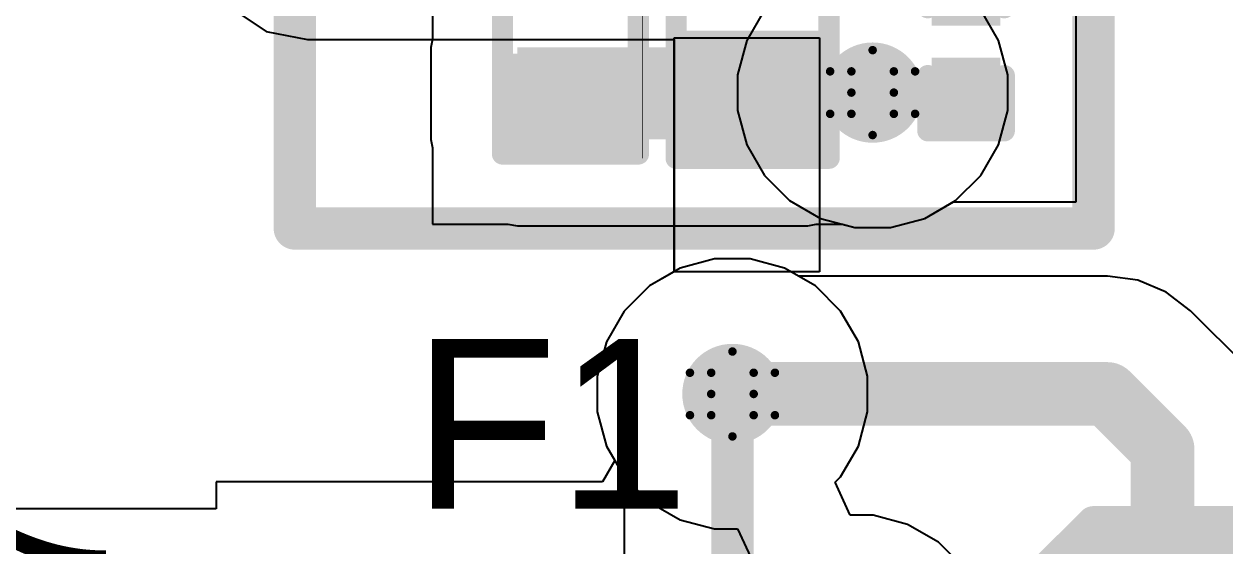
# Model space of a CAD drawing. Header units: inches. Extents: x -3 to 5437, y -3 to 5435.
# Drawn here: x 31.2 to 38.38, y 96.35 to 99.47 of the extents above; entities that cross this region are included whole.
import ezdxf

# ---------------------------------------------------------------- set-up
doc = ezdxf.new("R2010")
doc.units = ezdxf.units.IN
for name, color, linetype in [('Bottom Layer', 5, 'Continuous'), ('Drill Drawing', 1, 'Continuous'), ('GND', 16, 'Continuous'), ('PWR', 76, 'Continuous'), ('Top Layer', 1, 'Continuous'), ('Top Overlay', 2, 'Continuous'), ('Top Paste', 8, 'Continuous'), ('Top Solder', 216, 'Continuous'), ('Via Holes', 16, 'Continuous')]:
    doc.layers.add(name, color=color, linetype=linetype)
doc.styles.add('Arial', font='', dxfattribs={"height": 0.2})
doc.styles.get('Arial').set_extended_font_data('Arial')

# ---------------------------------------------------------------- blocks, each defined once
blk = doc.blocks.new('CAP_0201_62')
at = {"layer": 'Top Layer'}
for points in [[(-0.45, 0.15), (-0.15, 0.15), (-0.15, -0.15), (-0.45, -0.15)], [(0.15, 0.15), (0.45, 0.15), (0.45, -0.15), (0.15, -0.15)]]:
    blk.add_hatch(color=1, dxfattribs=at).paths.add_polyline_path(points)
at = {"layer": 'Top Paste'}
for points in [[(-0.45, 0.15), (-0.15, 0.15), (-0.15, -0.15), (-0.45, -0.15)], [(0.15, 0.15), (0.45, 0.15), (0.45, -0.15), (0.15, -0.15)]]:
    blk.add_hatch(color=8, dxfattribs=at).paths.add_polyline_path(points)
at = {"layer": 'Top Solder'}
for points in [[(-0.505, 0.205), (-0.095, 0.205), (-0.095, -0.205), (-0.505, -0.205)], [(0.095, 0.205), (0.505, 0.205), (0.505, -0.205), (0.095, -0.205)]]:
    blk.add_hatch(color=216, dxfattribs=at).paths.add_polyline_path(points)
at = {"layer": 'Top Overlay'}
for points in [[(-0.5334, 0.2286, 0.127, 0.127, 0), (-0.5334, -0.2286, 0.127, 0.127, 0)], [(-0.5334, 0.2286, 0.127, 0.127, 0), (-0.2032, 0.2286, 0.127, 0.127, 0)], [(0.2032, 0.2286, 0.127, 0.127, 0), (0.5334, 0.2286, 0.127, 0.127, 0)], [(0.5334, 0.2286, 0.127, 0.127, 0), (0.5334, -0.2286, 0.127, 0.127, 0)], [(-0.5334, -0.2286, 0.127, 0.127, 0), (-0.2032, -0.2286, 0.127, 0.127, 0)], [(0.2032, -0.2286, 0.127, 0.127, 0), (0.5334, -0.2286, 0.127, 0.127, 0)]]:
    blk.add_lwpolyline(points, format="xyseb", dxfattribs=at)
for points in [[(-0.5651, 0.2286, 0.0635, 0.0635, 1), (-0.5016, 0.2286, 0.0635, 0.0635, 1)], [(-0.5651, 0.2286, 0.0635, 0.0635, 1), (-0.5016, 0.2286, 0.0635, 0.0635, 1)], [(-0.2349, 0.2286, 0.0635, 0.0635, 1), (-0.1714, 0.2286, 0.0635, 0.0635, 1)], [(0.1714, 0.2286, 0.0635, 0.0635, 1), (0.2349, 0.2286, 0.0635, 0.0635, 1)], [(0.5016, 0.2286, 0.0635, 0.0635, 1), (0.5651, 0.2286, 0.0635, 0.0635, 1)], [(0.5016, 0.2286, 0.0635, 0.0635, 1), (0.5651, 0.2286, 0.0635, 0.0635, 1)], [(-0.5651, -0.2286, 0.0635, 0.0635, 1), (-0.5016, -0.2286, 0.0635, 0.0635, 1)], [(-0.5651, -0.2286, 0.0635, 0.0635, 1), (-0.5016, -0.2286, 0.0635, 0.0635, 1)], [(-0.2349, -0.2286, 0.0635, 0.0635, 1), (-0.1714, -0.2286, 0.0635, 0.0635, 1)], [(0.1714, -0.2286, 0.0635, 0.0635, 1), (0.2349, -0.2286, 0.0635, 0.0635, 1)], [(0.5016, -0.2286, 0.0635, 0.0635, 1), (0.5651, -0.2286, 0.0635, 0.0635, 1)], [(0.5016, -0.2286, 0.0635, 0.0635, 1), (0.5651, -0.2286, 0.0635, 0.0635, 1)]]:
    blk.add_lwpolyline(points, format="xyseb", close=True, dxfattribs=at)
blk = doc.blocks.new('T__________86')
at = {"layer": 'Top Layer'}
blk.add_hatch(color=1, dxfattribs=at).paths.add_polyline_path([(0.381, 0.762), (-0.381, 0.762), (-0.762, 0.381), (-0.762, -0.381), (-0.381, -0.762), (0.381, -0.762), (0.762, -0.381), (0.762, 0.381)])
at = {"layer": 'Top Paste'}
blk.add_hatch(color=8, dxfattribs=at).paths.add_polyline_path([(0.381, 0.762), (-0.381, 0.762), (-0.762, 0.381), (-0.762, -0.381), (-0.381, -0.762), (0.381, -0.762), (0.762, -0.381), (0.762, 0.381)])
at = {"layer": 'Top Solder'}
blk.add_hatch(color=216, dxfattribs=at).paths.add_polyline_path([(0.4318, 0.8636), (-0.4318, 0.8636), (-0.8636, 0.4318), (-0.8636, -0.4318), (-0.4318, -0.8636), (0.4318, -0.8636), (0.8636, -0.4318), (0.8636, 0.4318)])
at = {"layer": 'Top Overlay'}
for points in [[(-0.9398, 0.4318, 0.2, 0.2, 0), (-0.4318, 0.9398, 0.2, 0.2, 0)], [(-0.4318, 0.9398, 0.2, 0.2, 0), (0.4318, 0.9398, 0.2, 0.2, 0)], [(0.4318, 0.9398, 0.2, 0.2, 0), (0.9398, 0.4318, 0.2, 0.2, 0)], [(-0.9398, -0.4318, 0.2, 0.2, 0), (-0.9398, 0.4318, 0.2, 0.2, 0)], [(0.9398, -0.4318, 0.2, 0.2, 0), (0.9398, 0.4318, 0.2, 0.2, 0)], [(-0.9398, -0.4318, 0.2, 0.2, 0), (-0.4318, -0.9398, 0.2, 0.2, 0)], [(0.4318, -0.9398, 0.2, 0.2, 0), (0.9398, -0.4318, 0.2, 0.2, 0)], [(-0.4318, -0.9398, 0.2, 0.2, 0), (0.4318, -0.9398, 0.2, 0.2, 0)]]:
    blk.add_lwpolyline(points, format="xyseb", dxfattribs=at)
for points in [[(-0.4818, 0.9398, 0.1, 0.1, 1), (-0.3818, 0.9398, 0.1, 0.1, 1)], [(-0.4818, 0.9398, 0.1, 0.1, 1), (-0.3818, 0.9398, 0.1, 0.1, 1)], [(0.3818, 0.9398, 0.1, 0.1, 1), (0.4818, 0.9398, 0.1, 0.1, 1)], [(0.3818, 0.9398, 0.1, 0.1, 1), (0.4818, 0.9398, 0.1, 0.1, 1)], [(-0.9898, 0.4318, 0.1, 0.1, 1), (-0.8898, 0.4318, 0.1, 0.1, 1)], [(-0.9898, 0.4318, 0.1, 0.1, 1), (-0.8898, 0.4318, 0.1, 0.1, 1)], [(0.8898, 0.4318, 0.1, 0.1, 1), (0.9898, 0.4318, 0.1, 0.1, 1)], [(0.8898, 0.4318, 0.1, 0.1, 1), (0.9898, 0.4318, 0.1, 0.1, 1)], [(-0.9898, -0.4318, 0.1, 0.1, 1), (-0.8898, -0.4318, 0.1, 0.1, 1)], [(-0.9898, -0.4318, 0.1, 0.1, 1), (-0.8898, -0.4318, 0.1, 0.1, 1)], [(0.8898, -0.4318, 0.1, 0.1, 1), (0.9898, -0.4318, 0.1, 0.1, 1)], [(0.8898, -0.4318, 0.1, 0.1, 1), (0.9898, -0.4318, 0.1, 0.1, 1)], [(-0.4818, -0.9398, 0.1, 0.1, 1), (-0.3818, -0.9398, 0.1, 0.1, 1)], [(-0.4818, -0.9398, 0.1, 0.1, 1), (-0.3818, -0.9398, 0.1, 0.1, 1)], [(0.3818, -0.9398, 0.1, 0.1, 1), (0.4818, -0.9398, 0.1, 0.1, 1)], [(0.3818, -0.9398, 0.1, 0.1, 1), (0.4818, -0.9398, 0.1, 0.1, 1)]]:
    blk.add_lwpolyline(points, format="xyseb", close=True, dxfattribs=at)
blk = doc.blocks.new('DFN1006_2L__89')
at = {"layer": 'Top Layer'}
for points in [[(-0.7, 0.33), (-0.15, 0.33), (-0.15, -0.33), (-0.7, -0.33)], [(0.15, 0.33), (0.7, 0.33), (0.7, -0.33), (0.15, -0.33)]]:
    blk.add_hatch(color=1, dxfattribs=at).paths.add_polyline_path(points)
at = {"layer": 'Top Overlay'}
blk.add_hatch(color=2, dxfattribs=at).paths.add_polyline_path([(-1.141, -0.5081), (-0.8108, -0.5081), (-0.8108, 0.5079), (-1.141, 0.5079)])
at = {"layer": 'Top Paste'}
for points in [[(-0.7, 0.33), (-0.15, 0.33), (-0.15, -0.33), (-0.7, -0.33)], [(0.15, 0.33), (0.7, 0.33), (0.7, -0.33), (0.15, -0.33)]]:
    blk.add_hatch(color=8, dxfattribs=at).paths.add_polyline_path(points)
at = {"layer": 'Top Solder'}
for points in [[(-0.8016, 0.4316), (-0.0484, 0.4316), (-0.0484, -0.4316), (-0.8016, -0.4316)], [(0.0484, 0.4316), (0.8016, 0.4316), (0.8016, -0.4316), (0.0484, -0.4316)]]:
    blk.add_hatch(color=216, dxfattribs=at).paths.add_polyline_path(points)
at = {"layer": 'Top Overlay'}
for points in [[(-0.8128, -0.4572, 0.127, 0.127, 0), (-0.8128, 0.4572, 0.127, 0.127, 0)], [(0.8128, 0.4572, 0.127, 0.127, 0), (-0.8128, 0.4572, 0.127, 0.127, 0)], [(0.8128, -0.4572, 0.127, 0.127, 0), (0.8128, 0.4572, 0.127, 0.127, 0)], [(0.8128, -0.4572, 0.127, 0.127, 0), (-0.8128, -0.4572, 0.127, 0.127, 0)]]:
    blk.add_lwpolyline(points, format="xyseb", dxfattribs=at)
for points in [[(-0.8446, 0.4572, 0.0635, 0.0635, 1), (-0.781, 0.4572, 0.0635, 0.0635, 1)], [(-0.8446, 0.4572, 0.0635, 0.0635, 1), (-0.781, 0.4572, 0.0635, 0.0635, 1)], [(0.781, 0.4572, 0.0635, 0.0635, 1), (0.8446, 0.4572, 0.0635, 0.0635, 1)], [(0.781, 0.4572, 0.0635, 0.0635, 1), (0.8446, 0.4572, 0.0635, 0.0635, 1)], [(-0.8446, -0.4572, 0.0635, 0.0635, 1), (-0.781, -0.4572, 0.0635, 0.0635, 1)], [(-0.8446, -0.4572, 0.0635, 0.0635, 1), (-0.781, -0.4572, 0.0635, 0.0635, 1)], [(0.781, -0.4572, 0.0635, 0.0635, 1), (0.8446, -0.4572, 0.0635, 0.0635, 1)], [(0.781, -0.4572, 0.0635, 0.0635, 1), (0.8446, -0.4572, 0.0635, 0.0635, 1)]]:
    blk.add_lwpolyline(points, format="xyseb", close=True, dxfattribs=at)
blk = doc.blocks.new('R___0402_168')
at = {"layer": 'Top Layer'}
for points in [[(-0.6985, -0.3175), (-0.6985, 0.3175), (-0.2413, 0.3175), (-0.2413, -0.3175)], [(0.2413, -0.3175), (0.2413, 0.3175), (0.6985, 0.3175), (0.6985, -0.3175)]]:
    blk.add_hatch(color=1, dxfattribs=at).paths.add_polyline_path(points)
at = {"layer": 'Top Paste'}
for points in [[(-0.6985, -0.3175), (-0.6985, 0.3175), (-0.2413, 0.3175), (-0.2413, -0.3175)], [(0.2413, -0.3175), (0.2413, 0.3175), (0.6985, 0.3175), (0.6985, -0.3175)]]:
    blk.add_hatch(color=8, dxfattribs=at).paths.add_polyline_path(points)
at = {"layer": 'Top Solder'}
for points in [[(-0.7535, -0.3725), (-0.7535, 0.3725), (-0.1863, 0.3725), (-0.1863, -0.3725)], [(0.1863, -0.3725), (0.1863, 0.3725), (0.7535, 0.3725), (0.7535, -0.3725)]]:
    blk.add_hatch(color=216, dxfattribs=at).paths.add_polyline_path(points)
at = {"layer": 'Top Overlay'}
for points in [[(-0.7874, 0.4064, 0.127, 0.127, 0), (-0.7874, -0.4064, 0.127, 0.127, 0)], [(-0.7874, 0.4064, 0.127, 0.127, 0), (0.7874, 0.4064, 0.127, 0.127, 0)], [(0.7874, 0.4064, 0.127, 0.127, 0), (0.7874, -0.4064, 0.127, 0.127, 0)], [(-0.7874, -0.4064, 0.127, 0.127, 0), (0.7874, -0.4064, 0.127, 0.127, 0)], [(-0.8128, -0.4318, 0.00323, 0.00323, 0), (0.8128, -0.4318, 0.00323, 0.00323, 0)]]:
    blk.add_lwpolyline(points, format="xyseb", dxfattribs=at)
for points in [[(-0.8191, 0.4064, 0.0635, 0.0635, 1), (-0.7556, 0.4064, 0.0635, 0.0635, 1)], [(-0.8191, 0.4064, 0.0635, 0.0635, 1), (-0.7556, 0.4064, 0.0635, 0.0635, 1)], [(0.7556, 0.4064, 0.0635, 0.0635, 1), (0.8191, 0.4064, 0.0635, 0.0635, 1)], [(0.7556, 0.4064, 0.0635, 0.0635, 1), (0.8191, 0.4064, 0.0635, 0.0635, 1)], [(-0.8191, -0.4064, 0.0635, 0.0635, 1), (-0.7556, -0.4064, 0.0635, 0.0635, 1)], [(-0.8191, -0.4064, 0.0635, 0.0635, 1), (-0.7556, -0.4064, 0.0635, 0.0635, 1)], [(0.7556, -0.4064, 0.0635, 0.0635, 1), (0.8191, -0.4064, 0.0635, 0.0635, 1)], [(0.7556, -0.4064, 0.0635, 0.0635, 1), (0.8191, -0.4064, 0.0635, 0.0635, 1)], [(-0.8136, -0.4318, 0.00161, 0.00161, 1), (-0.812, -0.4318, 0.00161, 0.00161, 1)], [(0.812, -0.4318, 0.00161, 0.00161, 1), (0.8136, -0.4318, 0.00161, 0.00161, 1)]]:
    blk.add_lwpolyline(points, format="xyseb", close=True, dxfattribs=at)

msp = doc.modelspace()

# ---------------------------------------------------------------- hatches: boundary and pattern name
at = {"layer": 'Bottom Layer'}
h = msp.add_hatch(color=5, dxfattribs=at)
edge = h.paths.add_edge_path()
edge.add_arc((36.2712, 99.06), 0.3, 0, 360)
h = msp.add_hatch(color=5, dxfattribs=at)
edge = h.paths.add_edge_path()
edge.add_arc((35.433, 97.2566), 0.3, 0, 360)
at = {"layer": 'GND'}
h = msp.add_hatch(color=16, dxfattribs=at)
edge = h.paths.add_edge_path()
edge.add_arc((36.2712, 99.06), 0.3, 0, 360)
h = msp.add_hatch(color=16, dxfattribs=at)
edge = h.paths.add_edge_path()
edge.add_arc((35.433, 97.2566), 0.3, 0, 360)
at = {"layer": 'PWR'}
h = msp.add_hatch(color=76, dxfattribs=at)
edge = h.paths.add_edge_path()
edge.add_arc((36.2712, 99.06), 0.3, 0, 360)
h = msp.add_hatch(color=76, dxfattribs=at)
edge = h.paths.add_edge_path()
edge.add_arc((35.433, 97.2566), 0.3, 0, 360)
at = {"layer": 'Top Layer'}
msp.add_hatch(color=1, dxfattribs=at).paths.add_polyline_path([(34.1469, 98.78), (35.8836, 98.78), (35.8836, 99.33), (34.1469, 99.33)])
h = msp.add_hatch(color=1, dxfattribs=at)
edge = h.paths.add_edge_path()
edge.add_arc((36.2712, 99.06), 0.3, 0, 360)
h = msp.add_hatch(color=1, dxfattribs=at)
edge = h.paths.add_edge_path()
edge.add_arc((35.433, 97.2566), 0.3, 0, 360)
at = {"layer": 'Via Holes'}
h = msp.add_hatch(color=7, dxfattribs=at)
edge = h.paths.add_edge_path()
edge.add_arc((36.2712, 99.06), 0.15, 0, 360)
h = msp.add_hatch(color=7, dxfattribs=at)
edge = h.paths.add_edge_path()
edge.add_arc((35.433, 97.2566), 0.15, 0, 360)

# ---------------------------------------------------------------- linework, layer by layer
at = {"layer": 'Bottom Layer'}
for p, q in [((32.4346, 99.5666), (32.6447, 99.4263)), ((32.6447, 99.4263), (32.8925, 99.377)), ((35.0837, 97.9879), (35.0837, 99.3882)), ((35.0837, 99.3882), (35.9529, 99.3882)), ((35.9529, 99.3882), (35.9529, 97.9879)), ((32.8925, 99.377), (35.0837, 99.377)), ((35.0837, 99.377), (35.0837, 97.9879)), ((35.0837, 97.9879), (34.9369, 97.9032)), ((35.9529, 97.9879), (35.0837, 97.9879)), ((34.9369, 97.9032), (34.7864, 97.7527)), ((34.7864, 97.7527), (34.6801, 97.5685)), ((34.6801, 97.5685), (34.625, 97.363)), ((34.625, 97.363), (34.625, 97.1502)), ((34.625, 97.1502), (34.6801, 96.9447)), ((34.6801, 96.9447), (34.7856, 96.762)), ((34.7856, 96.762), (34.7856, 86.0221))]:
    msp.add_line(p, q, dxfattribs=at)
msp.add_lwpolyline([(35.433, 86.0221, 0.254, 0.254, 0), (35.433, 97.2566, 0.254, 0.254, 0)], format="xyseb", dxfattribs=at)
msp.add_lwpolyline([(35.3695, 97.2566, 0.127, 0.127, 1), (35.4965, 97.2566, 0.127, 0.127, 1)], format="xyseb", close=True, dxfattribs=at)
at = {"layer": 'Drill Drawing'}
for points in [[(36.1442, 99.187, 0.0508, 0.0508, 0), (36.2712, 99.314, 0.0508, 0.0508, 0)], [(36.2712, 99.314, 0.0508, 0.0508, 0), (36.3982, 99.187, 0.0508, 0.0508, 0)], [(36.0172, 99.187, 0.0508, 0.0508, 0), (36.1442, 99.06, 0.0508, 0.0508, 0)], [(36.0172, 99.187, 0.0508, 0.0508, 0), (36.1442, 99.187, 0.0508, 0.0508, 0)], [(36.3982, 99.187, 0.0508, 0.0508, 0), (36.5252, 99.187, 0.0508, 0.0508, 0)], [(36.3982, 99.06, 0.0508, 0.0508, 0), (36.5252, 99.187, 0.0508, 0.0508, 0)], [(36.0172, 98.933, 0.0508, 0.0508, 0), (36.1442, 99.06, 0.0508, 0.0508, 0)], [(36.3982, 99.06, 0.0508, 0.0508, 0), (36.5252, 98.933, 0.0508, 0.0508, 0)], [(36.0172, 98.933, 0.0508, 0.0508, 0), (36.1442, 98.933, 0.0508, 0.0508, 0)], [(36.1442, 98.933, 0.0508, 0.0508, 0), (36.2712, 98.806, 0.0508, 0.0508, 0)], [(36.2712, 98.806, 0.0508, 0.0508, 0), (36.3982, 98.933, 0.0508, 0.0508, 0)], [(36.3982, 98.933, 0.0508, 0.0508, 0), (36.5252, 98.933, 0.0508, 0.0508, 0)], [(35.306, 97.3836, 0.0508, 0.0508, 0), (35.433, 97.5106, 0.0508, 0.0508, 0)], [(35.433, 97.5106, 0.0508, 0.0508, 0), (35.56, 97.3836, 0.0508, 0.0508, 0)], [(35.179, 97.3836, 0.0508, 0.0508, 0), (35.306, 97.2566, 0.0508, 0.0508, 0)], [(35.179, 97.3836, 0.0508, 0.0508, 0), (35.306, 97.3836, 0.0508, 0.0508, 0)], [(35.56, 97.3836, 0.0508, 0.0508, 0), (35.687, 97.3836, 0.0508, 0.0508, 0)], [(35.56, 97.2566, 0.0508, 0.0508, 0), (35.687, 97.3836, 0.0508, 0.0508, 0)], [(35.179, 97.1296, 0.0508, 0.0508, 0), (35.306, 97.2566, 0.0508, 0.0508, 0)], [(35.56, 97.2566, 0.0508, 0.0508, 0), (35.687, 97.1296, 0.0508, 0.0508, 0)], [(35.179, 97.1296, 0.0508, 0.0508, 0), (35.306, 97.1296, 0.0508, 0.0508, 0)], [(35.306, 97.1296, 0.0508, 0.0508, 0), (35.433, 97.0026, 0.0508, 0.0508, 0)], [(35.433, 97.0026, 0.0508, 0.0508, 0), (35.56, 97.1296, 0.0508, 0.0508, 0)], [(35.56, 97.1296, 0.0508, 0.0508, 0), (35.687, 97.1296, 0.0508, 0.0508, 0)]]:
    msp.add_lwpolyline(points, format="xyseb", dxfattribs=at)
for points in [[(36.2585, 99.314, 0.0254, 0.0254, 1), (36.2839, 99.314, 0.0254, 0.0254, 1)], [(36.2585, 99.314, 0.0254, 0.0254, 1), (36.2839, 99.314, 0.0254, 0.0254, 1)], [(36.0045, 99.187, 0.0254, 0.0254, 1), (36.0299, 99.187, 0.0254, 0.0254, 1)], [(36.0045, 99.187, 0.0254, 0.0254, 1), (36.0299, 99.187, 0.0254, 0.0254, 1)], [(36.1315, 99.187, 0.0254, 0.0254, 1), (36.1569, 99.187, 0.0254, 0.0254, 1)], [(36.1315, 99.187, 0.0254, 0.0254, 1), (36.1569, 99.187, 0.0254, 0.0254, 1)], [(36.3855, 99.187, 0.0254, 0.0254, 1), (36.4109, 99.187, 0.0254, 0.0254, 1)], [(36.3855, 99.187, 0.0254, 0.0254, 1), (36.4109, 99.187, 0.0254, 0.0254, 1)], [(36.5125, 99.187, 0.0254, 0.0254, 1), (36.5379, 99.187, 0.0254, 0.0254, 1)], [(36.5125, 99.187, 0.0254, 0.0254, 1), (36.5379, 99.187, 0.0254, 0.0254, 1)], [(36.1315, 99.06, 0.0254, 0.0254, 1), (36.1569, 99.06, 0.0254, 0.0254, 1)], [(36.1315, 99.06, 0.0254, 0.0254, 1), (36.1569, 99.06, 0.0254, 0.0254, 1)], [(36.3855, 99.06, 0.0254, 0.0254, 1), (36.4109, 99.06, 0.0254, 0.0254, 1)], [(36.3855, 99.06, 0.0254, 0.0254, 1), (36.4109, 99.06, 0.0254, 0.0254, 1)], [(36.0045, 98.933, 0.0254, 0.0254, 1), (36.0299, 98.933, 0.0254, 0.0254, 1)], [(36.0045, 98.933, 0.0254, 0.0254, 1), (36.0299, 98.933, 0.0254, 0.0254, 1)], [(36.1315, 98.933, 0.0254, 0.0254, 1), (36.1569, 98.933, 0.0254, 0.0254, 1)], [(36.1315, 98.933, 0.0254, 0.0254, 1), (36.1569, 98.933, 0.0254, 0.0254, 1)], [(36.3855, 98.933, 0.0254, 0.0254, 1), (36.4109, 98.933, 0.0254, 0.0254, 1)], [(36.3855, 98.933, 0.0254, 0.0254, 1), (36.4109, 98.933, 0.0254, 0.0254, 1)], [(36.5125, 98.933, 0.0254, 0.0254, 1), (36.5379, 98.933, 0.0254, 0.0254, 1)], [(36.5125, 98.933, 0.0254, 0.0254, 1), (36.5379, 98.933, 0.0254, 0.0254, 1)], [(36.2585, 98.806, 0.0254, 0.0254, 1), (36.2839, 98.806, 0.0254, 0.0254, 1)], [(36.2585, 98.806, 0.0254, 0.0254, 1), (36.2839, 98.806, 0.0254, 0.0254, 1)], [(35.4203, 97.5106, 0.0254, 0.0254, 1), (35.4457, 97.5106, 0.0254, 0.0254, 1)], [(35.4203, 97.5106, 0.0254, 0.0254, 1), (35.4457, 97.5106, 0.0254, 0.0254, 1)], [(35.1663, 97.3836, 0.0254, 0.0254, 1), (35.1917, 97.3836, 0.0254, 0.0254, 1)], [(35.1663, 97.3836, 0.0254, 0.0254, 1), (35.1917, 97.3836, 0.0254, 0.0254, 1)], [(35.2933, 97.3836, 0.0254, 0.0254, 1), (35.3187, 97.3836, 0.0254, 0.0254, 1)], [(35.2933, 97.3836, 0.0254, 0.0254, 1), (35.3187, 97.3836, 0.0254, 0.0254, 1)], [(35.5473, 97.3836, 0.0254, 0.0254, 1), (35.5727, 97.3836, 0.0254, 0.0254, 1)], [(35.5473, 97.3836, 0.0254, 0.0254, 1), (35.5727, 97.3836, 0.0254, 0.0254, 1)], [(35.6743, 97.3836, 0.0254, 0.0254, 1), (35.6997, 97.3836, 0.0254, 0.0254, 1)], [(35.6743, 97.3836, 0.0254, 0.0254, 1), (35.6997, 97.3836, 0.0254, 0.0254, 1)], [(35.2933, 97.2566, 0.0254, 0.0254, 1), (35.3187, 97.2566, 0.0254, 0.0254, 1)], [(35.2933, 97.2566, 0.0254, 0.0254, 1), (35.3187, 97.2566, 0.0254, 0.0254, 1)], [(35.5473, 97.2566, 0.0254, 0.0254, 1), (35.5727, 97.2566, 0.0254, 0.0254, 1)], [(35.5473, 97.2566, 0.0254, 0.0254, 1), (35.5727, 97.2566, 0.0254, 0.0254, 1)], [(35.1663, 97.1296, 0.0254, 0.0254, 1), (35.1917, 97.1296, 0.0254, 0.0254, 1)], [(35.1663, 97.1296, 0.0254, 0.0254, 1), (35.1917, 97.1296, 0.0254, 0.0254, 1)], [(35.2933, 97.1296, 0.0254, 0.0254, 1), (35.3187, 97.1296, 0.0254, 0.0254, 1)], [(35.2933, 97.1296, 0.0254, 0.0254, 1), (35.3187, 97.1296, 0.0254, 0.0254, 1)], [(35.5473, 97.1296, 0.0254, 0.0254, 1), (35.5727, 97.1296, 0.0254, 0.0254, 1)], [(35.5473, 97.1296, 0.0254, 0.0254, 1), (35.5727, 97.1296, 0.0254, 0.0254, 1)], [(35.6743, 97.1296, 0.0254, 0.0254, 1), (35.6997, 97.1296, 0.0254, 0.0254, 1)], [(35.6743, 97.1296, 0.0254, 0.0254, 1), (35.6997, 97.1296, 0.0254, 0.0254, 1)], [(35.4203, 97.0026, 0.0254, 0.0254, 1), (35.4457, 97.0026, 0.0254, 0.0254, 1)], [(35.4203, 97.0026, 0.0254, 0.0254, 1), (35.4457, 97.0026, 0.0254, 0.0254, 1)]]:
    msp.add_lwpolyline(points, format="xyseb", close=True, dxfattribs=at)
at = {"layer": 'GND'}
for p, q in [((35.6246, 99.5561), (35.5183, 99.3719)), ((37.0241, 99.3719), (36.9178, 99.5561)), ((35.5183, 99.3719), (35.4632, 99.1664)), ((37.0792, 99.1664), (37.0241, 99.3719)), ((35.4632, 99.1664), (35.4632, 98.9536)), ((37.0792, 98.9536), (37.0792, 99.1664)), ((35.4632, 98.9536), (35.5183, 98.7481)), ((37.0241, 98.7481), (37.0792, 98.9536)), ((35.5183, 98.7481), (35.6246, 98.5639)), ((36.9178, 98.5639), (37.0241, 98.7481)), ((35.6246, 98.5639), (35.7751, 98.4134)), ((36.7673, 98.4134), (36.9178, 98.5639)), ((35.7751, 98.4134), (35.9593, 98.3071)), ((36.5831, 98.3071), (36.7673, 98.4134)), ((35.9593, 98.3071), (36.1648, 98.252)), ((36.1648, 98.252), (36.3776, 98.252)), ((36.3776, 98.252), (36.5831, 98.3071)), ((35.3266, 98.0646), (35.1211, 98.0095)), ((35.5394, 98.0646), (35.3266, 98.0646)), ((35.7449, 98.0095), (35.5394, 98.0646)), ((35.1211, 98.0095), (34.9369, 97.9032)), ((35.9291, 97.9032), (35.7449, 98.0095)), ((34.9369, 97.9032), (34.7864, 97.7527)), ((36.0796, 97.7527), (35.9291, 97.9032)), ((34.7864, 97.7527), (34.6801, 97.5685)), ((36.1859, 97.5685), (36.0796, 97.7527)), ((34.6801, 97.5685), (34.625, 97.363)), ((36.241, 97.363), (36.1859, 97.5685)), ((34.625, 97.363), (34.625, 97.1502)), ((36.241, 97.1502), (36.241, 97.363)), ((34.625, 97.1502), (34.6801, 96.9447)), ((36.1859, 96.9447), (36.241, 97.1502)), ((34.6801, 96.9447), (34.7864, 96.7605)), ((36.0796, 96.7605), (36.1859, 96.9447)), ((34.7864, 96.7605), (34.9369, 96.61)), ((36.047, 96.7279), (36.0796, 96.7605)), ((36.1372, 96.5308), (36.047, 96.7279)), ((34.9369, 96.61), (35.1211, 96.5037)), ((36.2745, 96.5308), (36.1372, 96.5308)), ((36.48, 96.4757), (36.2745, 96.5308)), ((35.1211, 96.5037), (35.3266, 96.4486)), ((35.3266, 96.4486), (35.4638, 96.4486)), ((35.4638, 96.4486), (35.5541, 96.2515)), ((36.6642, 96.3693), (36.48, 96.4757)), ((36.8146, 96.2189), (36.6642, 96.3693))]:
    msp.add_line(p, q, dxfattribs=at)
at = {"layer": 'PWR'}
for p, q in [((35.3266, 98.0646), (35.1211, 98.0095)), ((35.5394, 98.0646), (35.3266, 98.0646)), ((35.7449, 98.0095), (35.5394, 98.0646)), ((35.1211, 98.0095), (34.9369, 97.9032)), ((35.9291, 97.9032), (35.7449, 98.0095)), ((34.9369, 97.9032), (34.7864, 97.7527)), ((36.0796, 97.7527), (35.9291, 97.9032)), ((34.7864, 97.7527), (34.6801, 97.5685)), ((36.1859, 97.5685), (36.0796, 97.7527)), ((34.6801, 97.5685), (34.625, 97.363)), ((36.241, 97.363), (36.1859, 97.5685)), ((34.625, 97.363), (34.625, 97.1502)), ((36.241, 97.1502), (36.241, 97.363)), ((34.625, 97.1502), (34.6801, 96.9447)), ((36.1859, 96.9447), (36.241, 97.1502)), ((34.6801, 96.9447), (34.7864, 96.7605)), ((36.0796, 96.7605), (36.1859, 96.9447)), ((34.7864, 96.7605), (34.9369, 96.61)), ((36.047, 96.7279), (36.0796, 96.7605)), ((36.1372, 96.5308), (36.047, 96.7279)), ((34.9369, 96.61), (35.1211, 96.5037)), ((36.2745, 96.5308), (36.1372, 96.5308)), ((36.48, 96.4757), (36.2745, 96.5308)), ((35.1211, 96.5037), (35.3266, 96.4486)), ((35.3266, 96.4486), (35.4638, 96.4486)), ((35.4638, 96.4486), (35.5541, 96.2515)), ((36.6642, 96.3693), (36.48, 96.4757)), ((36.8146, 96.2189), (36.6642, 96.3693))]:
    msp.add_line(p, q, dxfattribs=at)
at = {"layer": 'Top Layer'}
for p, q in [((33.6389, 100.1459), (33.6389, 99.38)), ((37.488, 98.4068), (37.488, 99.7228)), ((33.6389, 99.38), (33.629, 99.33)), ((33.629, 99.33), (33.629, 98.78)), ((33.629, 98.78), (33.6389, 98.7299)), ((33.6389, 98.7299), (33.6389, 98.2735)), ((36.5831, 98.3071), (36.7558, 98.4068)), ((36.7558, 98.4068), (37.488, 98.4068)), ((33.6389, 98.2735), (34.0894, 98.2735)), ((34.0894, 98.2735), (34.1469, 98.262)), ((34.1469, 98.262), (35.8836, 98.262)), ((35.8836, 98.262), (35.9336, 98.272)), ((35.9336, 98.272), (36.0903, 98.272)), ((36.0903, 98.272), (36.1648, 98.252)), ((36.1648, 98.252), (36.3776, 98.252)), ((36.3776, 98.252), (36.5831, 98.3071)), ((35.3266, 98.0646), (35.1211, 98.0095)), ((35.5394, 98.0646), (35.3266, 98.0646)), ((35.7449, 98.0095), (35.5394, 98.0646)), ((35.1211, 98.0095), (34.9369, 97.9032)), ((35.8287, 97.9611), (35.7449, 98.0095)), ((37.6748, 97.9611), (35.8287, 97.9611)), ((37.8571, 97.9371), (37.6748, 97.9611)), ((34.9369, 97.9032), (34.7864, 97.7527)), ((38.027, 97.8667), (37.8571, 97.9371)), ((38.1729, 97.7548), (38.027, 97.8667)), ((34.7864, 97.7527), (34.6801, 97.5685)), ((38.5031, 97.4246), (38.1729, 97.7548)), ((34.6801, 97.5685), (34.625, 97.363)), ((34.625, 97.363), (34.625, 97.1502)), ((34.625, 97.1502), (34.6801, 96.9447)), ((34.6801, 96.9447), (34.7303, 96.8578)), ((34.7303, 96.8578), (34.6569, 96.7308)), ((34.6569, 96.7308), (32.3456, 96.7308)), ((32.3456, 96.7308), (32.3456, 96.569)), ((32.3456, 96.569), (29.8477, 96.569))]:
    msp.add_line(p, q, dxfattribs=at)
for points in [[(35.5561, 99.0575, 0.381, 0.381, 0), (36.2687, 99.0575, 0.381, 0.381, 0)], [(35.5536, 99.055, 0.254, 0.254, 0), (35.5561, 99.0575, 0.254, 0.254, 0)], [(36.2687, 99.0575, 0.254, 0.254, 0), (36.2736, 99.0624, 0.254, 0.254, 0)], [(36.2736, 99.0624, 0.254, 0.254, 0), (36.8276, 99.0624, 0.254, 0.254, 0)], [(36.8276, 99.0624, 0.254, 0.254, 0), (36.83, 99.0648, 0.254, 0.254, 0)], [(35.433, 97.2566, 0.381, 0.381, 0), (37.6748, 97.2566, 0.381, 0.381, 0)], [(37.6748, 97.2566, 0.381, 0.381, 0), (38.005, 96.9264, 0.381, 0.381, 0)], [(38.005, 95.5646, 0.381, 0.381, 0), (38.005, 96.9264, 0.381, 0.381, 0)]]:
    msp.add_lwpolyline(points, format="xyseb", dxfattribs=at)
for points in [[(35.4608, 99.0575, 0.1905, 0.1905, 1), (35.6513, 99.0575, 0.1905, 0.1905, 1)], [(36.1734, 99.0575, 0.1905, 0.1905, 1), (36.3639, 99.0575, 0.1905, 0.1905, 1)], [(35.4901, 99.055, 0.127, 0.127, 1), (35.6171, 99.055, 0.127, 0.127, 1)], [(35.4926, 99.0575, 0.127, 0.127, 1), (35.6196, 99.0575, 0.127, 0.127, 1)], [(36.2052, 99.0575, 0.127, 0.127, 1), (36.3322, 99.0575, 0.127, 0.127, 1)], [(36.2101, 99.0624, 0.127, 0.127, 1), (36.3371, 99.0624, 0.127, 0.127, 1)], [(36.2101, 99.0624, 0.127, 0.127, 1), (36.3371, 99.0624, 0.127, 0.127, 1)], [(36.7641, 99.0624, 0.127, 0.127, 1), (36.8911, 99.0624, 0.127, 0.127, 1)], [(36.7641, 99.0624, 0.127, 0.127, 1), (36.8911, 99.0624, 0.127, 0.127, 1)], [(36.7665, 99.0648, 0.127, 0.127, 1), (36.8935, 99.0648, 0.127, 0.127, 1)], [(35.3377, 97.2566, 0.1905, 0.1905, 1), (35.5282, 97.2566, 0.1905, 0.1905, 1)], [(37.5795, 97.2566, 0.1905, 0.1905, 1), (37.77, 97.2566, 0.1905, 0.1905, 1)], [(37.5795, 97.2566, 0.1905, 0.1905, 1), (37.77, 97.2566, 0.1905, 0.1905, 1)], [(37.9097, 96.9264, 0.1905, 0.1905, 1), (38.1002, 96.9264, 0.1905, 0.1905, 1)], [(37.9097, 96.9264, 0.1905, 0.1905, 1), (38.1002, 96.9264, 0.1905, 0.1905, 1)]]:
    msp.add_lwpolyline(points, format="xyseb", close=True, dxfattribs=at)
at = {"layer": 'Top Overlay'}
for points in [[(32.8168, 98.2472, 0.254, 0.254, 0), (32.8168, 105.1569, 0.254, 0.254, 0)], [(37.592, 98.2472, 0.254, 0.254, 0), (37.592, 102.2604, 0.254, 0.254, 0)], [(32.8168, 98.2472, 0.254, 0.254, 0), (37.592, 98.2472, 0.254, 0.254, 0)]]:
    msp.add_lwpolyline(points, format="xyseb", dxfattribs=at)
for points in [[(32.7533, 98.2472, 0.127, 0.127, 1), (32.8803, 98.2472, 0.127, 0.127, 1)], [(32.7533, 98.2472, 0.127, 0.127, 1), (32.8803, 98.2472, 0.127, 0.127, 1)], [(37.5285, 98.2472, 0.127, 0.127, 1), (37.6555, 98.2472, 0.127, 0.127, 1)], [(37.5285, 98.2472, 0.127, 0.127, 1), (37.6555, 98.2472, 0.127, 0.127, 1)]]:
    msp.add_lwpolyline(points, format="xyseb", close=True, dxfattribs=at)

# ---------------------------------------------------------------- block references
for name, p, rotation in [('DFN1006_2L__89', (35.5536, 99.48), 270), ('R___0402_168', (34.4644, 99.48), 90), ('CAP_0201_62', (36.83, 99.3648), 90)]:
    msp.add_blockref(name, p, dxfattribs=dict(rotation=rotation))
msp.add_blockref('T__________86', (38.0238, 95.5458))

# ---------------------------------------------------------------- texts
at = {"layer": 'Top Overlay', "style": 'Arial'}
msp.add_text('F1', height=1.016, dxfattribs=at).set_placement((33.5194, 96.5704))
msp.add_text('D17', height=1.016, rotation=90, dxfattribs=at).set_placement((31.6866, 94.1228))

doc.saveas('drawing.dxf')
